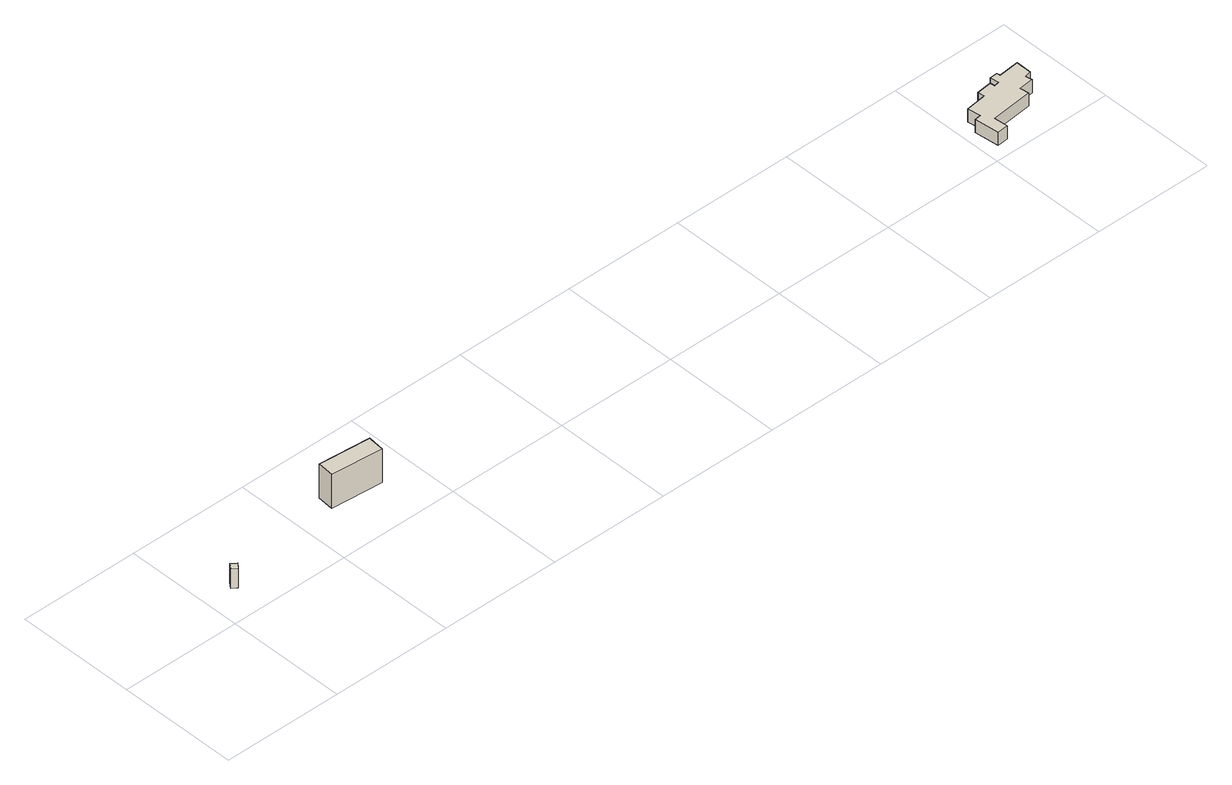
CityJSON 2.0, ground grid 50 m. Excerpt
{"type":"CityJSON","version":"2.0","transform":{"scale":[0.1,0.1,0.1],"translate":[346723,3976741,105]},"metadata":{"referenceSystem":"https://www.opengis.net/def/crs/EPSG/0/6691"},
"CityObjects":{
"building1":{"type":"Building","attributes":{"measuredHeight":8.4},"geometry":[{"type":"Solid","lod":"1","boundaries":[[[[0,1,2,3]],[[2,4,5,3]],[[1,6,4,2]],[[0,7,6,1]],[[3,5,7,0]],[[4,6,7,5]]]]}]},
"building2":{"type":"Building","attributes":{"measuredHeight":20.7},"geometry":[{"type":"Solid","lod":"1","boundaries":[[[[8,9,10,11]],[[10,12,13,11]],[[9,14,12,10]],[[8,15,14,9]],[[11,13,15,8]],[[12,14,15,13]]]]}]},
"building3":{"type":"Building","attributes":{"土砂災害警戒区域.現象区分":"2","土砂災害警戒区域.区域区分":"2","measuredHeight":8},"geometry":[{"type":"Solid","lod":"1","boundaries":[[[[16,17,18,19,20,21,22,23,24,25,26,27,28,29,30,31,32,33,34,35]],[[34,36,37,35]],[[33,38,36,34]],[[32,39,38,33]],[[31,40,39,32]],[[30,41,40,31]],[[29,42,41,30]],[[28,43,42,29]],[[27,44,43,28]],[[26,45,44,27]],[[25,46,45,26]],[[24,47,46,25]],[[23,48,47,24]],[[22,49,48,23]],[[21,50,49,22]],[[20,51,50,21]],[[19,52,51,20]],[[18,53,52,19]],[[17,54,53,18]],[[16,55,54,17]],[[35,37,55,16]],[[36,38,39,40,41,42,43,44,45,46,47,48,49,50,51,52,53,54,55,37]]]]}]}
},
"vertices":[
[40,31,145],[22,8,145],[1,24,145],[19,48,145],[1,24,229],[19,48,229],[22,8,229],[40,31,229],
[838,236,37],[832,167,37],[617,185,37],[623,254,37],[617,185,187],[623,254,187],[832,167,187],[838,236,187],
[3655,227,3],[3651,254,3],[3714,261,3],[3716,242,3],[3737,245,3],[3733,282,3],[3765,283,3],[3767,268,3],[3852,277,3],[3852,211,3],[3825,205,3],[3830,178,3],[3770,173,3],[3774,136,3],[3601,118,3],[3606,61,3],[3560,56,3],[3549,159,3],[3575,162,3],[3568,216,3],[3575,162,61],[3568,216,61],[3549,159,61],[3560,56,61],[3606,61,61],[3601,118,61],[3774,136,61],[3770,173,61],[3830,178,61],[3825,205,61],[3852,211,61],[3852,277,61],[3767,268,61],[3765,283,61],[3733,282,61],[3737,245,61],[3716,242,61],[3714,261,61],[3651,254,61],[3655,227,61]
]}
